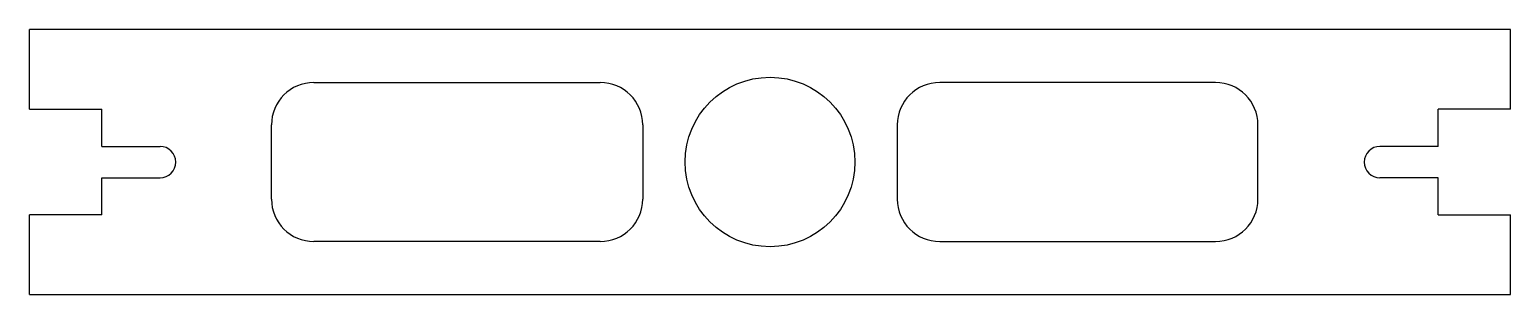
# Model space of a CAD drawing. Header units: millimetres. Extents: x -70 to 70, y -12 to 12.
import ezdxf

# ---------------------------------------------------------------- set-up
doc = ezdxf.new("R2010")
doc.units = ezdxf.units.MM
doc.layers.get('0').update_dxf_attribs({"linetype": 'CONTINUOUS'})

msp = doc.modelspace()

# ---------------------------------------------------------------- linework, layer by layer
for p, q in [((-69.8, 5), (-69.8, 12.5)), ((69.8, 12.5), (-69.8, 12.5)), ((69.8, 5), (69.8, 12.5)), ((-43, 7.5), (-16, 7.5)), ((42, 7.5), (16, 7.5)), ((-69.8, 5), (-63, 5)), ((-63, 1.47), (-63, 5)), ((69.8, 5), (63, 5)), ((63, 1.47), (63, 5)), ((-47, -3.5), (-47, 3.5)), ((-12, 3.5), (-12, -3.5)), ((12, 3.5), (12, -3.5)), ((46, -3.5), (46, 3.5)), ((-63, 1.47), (-57.5, 1.47)), ((63, 1.47), (57.5, 1.47)), ((-63, -1.49), (-57.5, -1.49)), ((-63, -5), (-63, -1.49)), ((63, -1.49), (57.5, -1.49)), ((63, -5), (63, -1.49)), ((-69.8, -12.5), (-69.8, -5)), ((-63, -5), (-69.8, -5)), ((63, -5), (69.8, -5)), ((69.8, -12.5), (69.8, -5)), ((-16, -7.5), (-43, -7.5)), ((16, -7.5), (42, -7.5)), ((-69.8, -12.5), (69.8, -12.5))]:
    msp.add_line(p, q)
msp.add_circle((0, 0), 8)
for centre, radius, start, end in [((-43, 3.5), 4, 90, 180), ((-16, 3.5), 4, 0, 90), ((16, 3.5), 4, 90, 180), ((42, 3.5), 4, 0, 90), ((-57.5, -0.01), 1.48, -90, 90), ((57.5, -0.01), 1.48, 90, 270), ((-43, -3.5), 4, 180, 270), ((-16, -3.5), 4, -90, 0), ((16, -3.5), 4, 180, 270), ((42, -3.5), 4, -90, 0)]:
    msp.add_arc(centre, radius, start, end)

doc.saveas('drawing.dxf')
